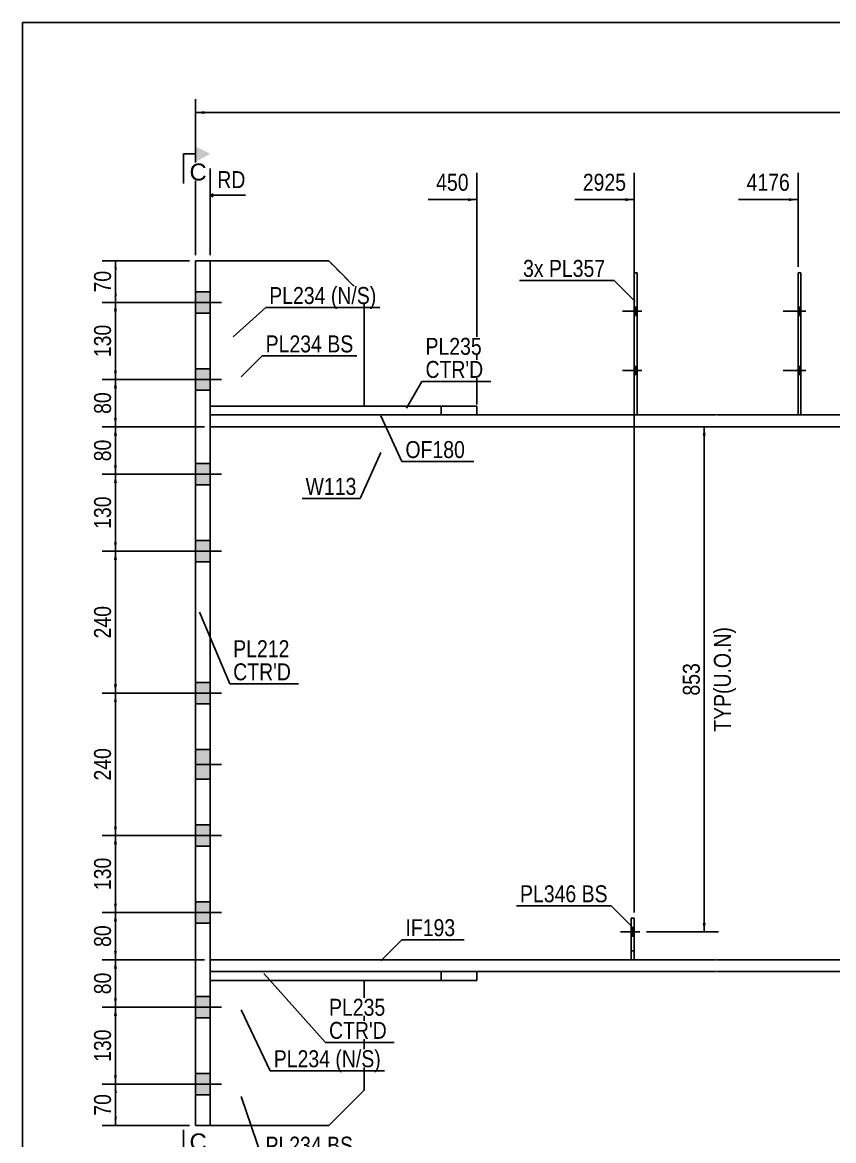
# Model space of a CAD drawing. Header units: millimetres. Extents: x -330 to 82, y -139 to 148.
# Drawn here: x -327.7 to -190.7, y -40.5 to 148.3 of the extents above; entities that cross this region are included whole.
import ezdxf

# ---------------------------------------------------------------- set-up
doc = ezdxf.new("R2010")
doc.units = ezdxf.units.MM
doc.linetypes.add('DXK_LINE_DOT1', pattern=[1.8814, 0.9407, -0.9407])
doc.linetypes.add('DXK_LINE_DOT2', pattern=[3.9198, 1.9599, -1.9599])
doc.styles.add('Arial', font='ARIAL.TTF', dxfattribs={"height": 0.2})
doc.styles.add('Arial Narrow', font='ARIALN.TTF', dxfattribs={"height": 0.2})

# ---------------------------------------------------------------- blocks, each defined once
blk = doc.blocks.new('Unknown-623355071-1210')
at = {"color": 5, "linetype": 'Continuous'}
for p, q in [((82.27, 148.28), (-327.73, 148.28)), ((-327.73, 148.28), (-327.73, -138.72))]:
    blk.add_line(p, q, dxfattribs=at)
blk = doc.blocks.new('Part-623355071-1914 - 1725')
at = {"color": 7, "linetype": 'DXK_LINE_DOT1'}
for p, q in [((-224.9, -10), (-224.9, -3)), ((-224.9, -3), (-224.4, -3)), ((-224.4, -10), (-224.4, -3))]:
    blk.add_line(p, q, dxfattribs=at)
blk = doc.blocks.new('Part-623355071-2007 - 1725')
at = {"color": 7, "linetype": 'DXK_LINE_DOT1'}
for p, q in [((-296, 80), (-296, 82)), ((-296, 82), (-251, 82))]:
    blk.add_line(p, q, dxfattribs=at)
at = {"color": 2, "linetype": 'Continuous'}
for p, q in [((-238.4, 82), (-251, 82)), ((-210.5, 82), (-238.3, 82)), ((-182.85, 82), (-210.4, 82)), ((-238.4, 80), (-296, 80)), ((-210.5, 80), (-238.3, 80)), ((-182.85, 80), (-210.4, 80))]:
    blk.add_line(p, q, dxfattribs=at)
blk = doc.blocks.new('Part-623355071-2029 - 1725')
at = {"color": 2, "linetype": 'Continuous'}
for p, q in [((-296, 108), (-276, 108)), ((-276, 108), (-270, 102)), ((-270, 102), (-270, 83.5)), ((-296, 83.5), (-270, 83.5))]:
    blk.add_line(p, q, dxfattribs=at)
at = {"color": 7, "linetype": 'DXK_LINE_DOT1'}
blk.add_line((-296, 83.5), (-296, 108), dxfattribs=at)
blk = doc.blocks.new('Part-623355071-1958 - 1725')
at = {"color": 2, "linetype": 'Continuous'}
for p, q in [((-296, -10), (-238.4, -10)), ((-238.3, -10), (-210.5, -10)), ((-210.4, -10), (-182.85, -10)), ((-251, -12), (-238.4, -12)), ((-238.3, -12), (-210.5, -12)), ((-210.4, -12), (-182.85, -12))]:
    blk.add_line(p, q, dxfattribs=at)
at = {"color": 7, "linetype": 'DXK_LINE_DOT1'}
for q in [(-296, -10), (-251, -12)]:
    blk.add_line((-296, -12), q, dxfattribs=at)
blk = doc.blocks.new('Part-623355071-1909 - 1725')
at = {"color": 2, "linetype": 'Continuous'}
for p, q in [((-224.9, -10), (-224.9, -3)), ((-224.9, -3), (-224.4, -3)), ((-224.4, -3), (-224.4, -10))]:
    blk.add_line(p, q, dxfattribs=at)
at = {"color": 7, "linetype": 'DXK_LINE_DOT1'}
for p, q in [((-224.9, -8.5), (-224.4, -8.5)), ((-224.4, -10), (-224.9, -10))]:
    blk.add_line(p, q, dxfattribs=at)
blk = doc.blocks.new('Part-623355071-2083 - 1725')
at = {"color": 7, "linetype": 'DXK_LINE_DOT1'}
for p, q in [((-270, -13.5), (-296, -13.5)), ((-270, -32), (-270, -13.5)), ((-276, -38), (-270, -32)), ((-296, -38), (-276, -38))]:
    blk.add_line(p, q, dxfattribs=at)
blk = doc.blocks.new('Bolt-623355071-1778 - 1725')
at = {"linetype": 'Continuous'}
for points in [[(-196.25, 98.8), (-196.25, 100.2), (-196.75, 100.2), (-196.75, 98.8)], [(-196.25, 98.8), (-196.25, 100.2), (-196.75, 100.2), (-196.75, 98.8)], [(-196.25, 88.8), (-196.25, 90.2), (-196.75, 90.2), (-196.75, 88.8)], [(-196.25, 88.8), (-196.25, 90.2), (-196.75, 90.2), (-196.75, 88.8)]]:
    blk.add_hatch(color=3, dxfattribs=at).paths.add_polyline_path(points)
at = {"color": 3, "linetype": 'Continuous'}
for p, q in [((-196.25, 100.2), (-196.75, 100.2)), ((-196.25, 100.2), (-196.75, 100.2)), ((-195.45, 99.5), (-199.25, 99.5)), ((-195.45, 99.5), (-199.25, 99.5)), ((-196.25, 98.8), (-196.75, 98.8)), ((-196.25, 98.8), (-196.75, 98.8)), ((-195.45, 89.5), (-199.25, 89.5)), ((-195.45, 89.5), (-199.25, 89.5)), ((-196.25, 90.2), (-196.75, 90.2)), ((-196.25, 90.2), (-196.75, 90.2)), ((-196.25, 88.8), (-196.75, 88.8)), ((-196.25, 88.8), (-196.75, 88.8))]:
    blk.add_line(p, q, dxfattribs=at)
blk = doc.blocks.new('Bolt-623355071-1779 - 1725')
at = {"linetype": 'Continuous'}
blk.add_hatch(color=3, dxfattribs=at).paths.add_polyline_path([(-224.4, -6), (-224.4, -4.6), (-224.9, -4.6), (-224.9, -6)])
at = {"color": 3, "linetype": 'Continuous'}
for p, q in [((-223.45, -5.3), (-226.75, -5.3)), ((-224.4, -4.6), (-224.9, -4.6)), ((-224.4, -6), (-224.9, -6))]:
    blk.add_line(p, q, dxfattribs=at)
blk = doc.blocks.new('Bolt-623355071-1780 - 1725')
at = {"color": 3, "linetype": 'DXK_LINE_DOT2'}
for p, q in [((-223.45, -5.3), (-226.75, -5.3)), ((-224.4, -4.6), (-224.9, -4.6)), ((-224.4, -6), (-224.9, -6))]:
    blk.add_line(p, q, dxfattribs=at)
blk = doc.blocks.new('Bolt-623355071-1781 - 1725')
at = {"linetype": 'Continuous'}
for points in [[(-223.9, 98.8), (-223.9, 100.2), (-224.4, 100.2), (-224.4, 98.8)], [(-223.9, 98.8), (-223.9, 100.2), (-224.4, 100.2), (-224.4, 98.8)], [(-223.9, 88.8), (-223.9, 90.2), (-224.4, 90.2), (-224.4, 88.8)], [(-223.9, 88.8), (-223.9, 90.2), (-224.4, 90.2), (-224.4, 88.8)]]:
    blk.add_hatch(color=3, dxfattribs=at).paths.add_polyline_path(points)
at = {"color": 3, "linetype": 'Continuous'}
for p, q in [((-223.9, 100.2), (-224.4, 100.2)), ((-223.9, 100.2), (-224.4, 100.2)), ((-223.1, 99.5), (-226.4, 99.5)), ((-223.1, 99.5), (-226.4, 99.5)), ((-223.9, 98.8), (-224.4, 98.8)), ((-223.9, 98.8), (-224.4, 98.8)), ((-223.1, 89.5), (-226.4, 89.5)), ((-223.1, 89.5), (-226.4, 89.5)), ((-223.9, 90.2), (-224.4, 90.2)), ((-223.9, 90.2), (-224.4, 90.2)), ((-223.9, 88.8), (-224.4, 88.8)), ((-223.9, 88.8), (-224.4, 88.8))]:
    blk.add_line(p, q, dxfattribs=at)
blk = doc.blocks.new('Part-623355071-1904 - 1725')
at = {"color": 2, "linetype": 'Continuous'}
for p, q in [((-196.25, 106), (-196.75, 106)), ((-196.75, 106), (-196.75, 82)), ((-196.25, 82), (-196.25, 106))]:
    blk.add_line(p, q, dxfattribs=at)
at = {"color": 7, "linetype": 'DXK_LINE_DOT1'}
blk.add_line((-196.75, 82), (-196.25, 82), dxfattribs=at)
blk = doc.blocks.new('Part-623355071-2051 - 1725')
at = {"color": 7, "linetype": 'DXK_LINE_DOT1'}
for p, q in [((-296, 108), (-276, 108)), ((-276, 108), (-270, 102)), ((-270, 102), (-270, 83.5)), ((-270, 83.5), (-296, 83.5))]:
    blk.add_line(p, q, dxfattribs=at)
blk = doc.blocks.new('Part-623355071-2078 - 1725')
at = {"color": 2, "linetype": 'Continuous'}
for p, q in [((-270, -13.5), (-296, -13.5)), ((-270, -32), (-270, -13.5)), ((-276, -38), (-270, -32)), ((-296, -38), (-276, -38))]:
    blk.add_line(p, q, dxfattribs=at)
at = {"color": 7, "linetype": 'DXK_LINE_DOT1'}
blk.add_line((-296, -13.5), (-296, -38), dxfattribs=at)
blk = doc.blocks.new('Part-623355071-2136 - 1725')
at = {"color": 2, "linetype": 'Continuous'}
for p, q in [((-296, -13.49), (-296, -11.99)), ((-296, -11.99), (-251, -11.99)), ((-257, -13.49), (-257, -11.99)), ((-251, -11.99), (-251, -13.49)), ((-296, -13.49), (-251, -13.49))]:
    blk.add_line(p, q, dxfattribs=at)
blk = doc.blocks.new('Part-623355071-2258 - 1725')
at = {"color": 2, "linetype": 'Continuous'}
for p, q in [((-224.4, 82), (-224.4, 106)), ((-224.4, 106), (-223.9, 106)), ((-223.9, 82), (-223.9, 106))]:
    blk.add_line(p, q, dxfattribs=at)
at = {"color": 7, "linetype": 'DXK_LINE_DOT1'}
blk.add_line((-224.4, 82), (-223.9, 82), dxfattribs=at)
blk = doc.blocks.new('Part-623355071-2263 - 1725')
at = {"color": 2, "linetype": 'Continuous'}
for p, q in [((-296, 81.99), (-296, 83.49)), ((-296, 83.49), (-251, 83.49)), ((-257, 83.49), (-257, 81.99)), ((-251, 81.99), (-251, 83.49)), ((-296, 81.99), (-251, 81.99))]:
    blk.add_line(p, q, dxfattribs=at)
blk = doc.blocks.new('Bolt-623355071-2264 - 1725')
at = {"linetype": 'Continuous'}
for points in [[(-298.5, 102.8), (-298.5, 99.2), (-296, 99.2), (-296, 102.8)], [(-298.5, 102.8), (-298.5, 99.2), (-296, 99.2), (-296, 102.8)], [(-298.5, 102.8), (-298.5, 99.2), (-296, 99.2), (-296, 102.8)], [(-298.5, 102.8), (-298.5, 99.2), (-296, 99.2), (-296, 102.8)], [(-298.5, 89.8), (-298.5, 86.2), (-296, 86.2), (-296, 89.8)], [(-298.5, 89.8), (-298.5, 86.2), (-296, 86.2), (-296, 89.8)], [(-298.5, 89.8), (-298.5, 86.2), (-296, 86.2), (-296, 89.8)], [(-298.5, 89.8), (-298.5, 86.2), (-296, 86.2), (-296, 89.8)], [(-298.5, 73.8), (-298.5, 70.2), (-296, 70.2), (-296, 73.8)], [(-298.5, 73.8), (-298.5, 70.2), (-296, 70.2), (-296, 73.8)], [(-298.5, 73.8), (-298.5, 70.2), (-296, 70.2), (-296, 73.8)], [(-298.5, 73.8), (-298.5, 70.2), (-296, 70.2), (-296, 73.8)], [(-298.5, 60.8), (-298.5, 57.2), (-296, 57.2), (-296, 60.8)], [(-298.5, 60.8), (-298.5, 57.2), (-296, 57.2), (-296, 60.8)], [(-298.5, 60.8), (-298.5, 57.2), (-296, 57.2), (-296, 60.8)], [(-298.5, 60.8), (-298.5, 57.2), (-296, 57.2), (-296, 60.8)], [(-298.5, 36.8), (-298.5, 33.2), (-296, 33.2), (-296, 36.8)], [(-298.5, 36.8), (-298.5, 33.2), (-296, 33.2), (-296, 36.8)], [(-298.5, 36.8), (-298.5, 33.2), (-296, 33.2), (-296, 36.8)], [(-298.5, 36.8), (-298.5, 33.2), (-296, 33.2), (-296, 36.8)], [(-298.5, 12.8), (-298.5, 9.2), (-296, 9.2), (-296, 12.8)], [(-298.5, 12.8), (-298.5, 9.2), (-296, 9.2), (-296, 12.8)], [(-298.5, 12.8), (-298.5, 9.2), (-296, 9.2), (-296, 12.8)], [(-298.5, 12.8), (-298.5, 9.2), (-296, 9.2), (-296, 12.8)], [(-298.5, -0.2), (-298.5, -3.8), (-296, -3.8), (-296, -0.2)], [(-298.5, -0.2), (-298.5, -3.8), (-296, -3.8), (-296, -0.2)], [(-298.5, -0.2), (-298.5, -3.8), (-296, -3.8), (-296, -0.2)], [(-298.5, -0.2), (-298.5, -3.8), (-296, -3.8), (-296, -0.2)], [(-298.5, -16.2), (-298.5, -19.8), (-296, -19.8), (-296, -16.2)], [(-298.5, -16.2), (-298.5, -19.8), (-296, -19.8), (-296, -16.2)], [(-298.5, -16.2), (-298.5, -19.8), (-296, -19.8), (-296, -16.2)], [(-298.5, -16.2), (-298.5, -19.8), (-296, -19.8), (-296, -16.2)], [(-298.5, -29.2), (-298.5, -32.8), (-296, -32.8), (-296, -29.2)], [(-298.5, -29.2), (-298.5, -32.8), (-296, -32.8), (-296, -29.2)], [(-298.5, -29.2), (-298.5, -32.8), (-296, -32.8), (-296, -29.2)], [(-298.5, -29.2), (-298.5, -32.8), (-296, -32.8), (-296, -29.2)]]:
    blk.add_hatch(color=3, dxfattribs=at).paths.add_polyline_path(points)
at = {"color": 3, "linetype": 'Continuous'}
for p, q in [((-296, 102.8), (-298.5, 102.8)), ((-296, 102.8), (-298.5, 102.8)), ((-296, 102.8), (-298.5, 102.8)), ((-296, 102.8), (-298.5, 102.8)), ((-294.1, 101), (-298.5, 101)), ((-294.1, 101), (-298.5, 101)), ((-294.1, 101), (-298.5, 101)), ((-294.1, 101), (-298.5, 101)), ((-296, 99.2), (-298.5, 99.2)), ((-296, 99.2), (-298.5, 99.2)), ((-296, 99.2), (-298.5, 99.2)), ((-296, 99.2), (-298.5, 99.2)), ((-296, 89.8), (-298.5, 89.8)), ((-296, 89.8), (-298.5, 89.8)), ((-296, 89.8), (-298.5, 89.8)), ((-296, 89.8), (-298.5, 89.8)), ((-294.1, 88), (-298.5, 88)), ((-294.1, 88), (-298.5, 88)), ((-294.1, 88), (-298.5, 88)), ((-294.1, 88), (-298.5, 88)), ((-296, 86.2), (-298.5, 86.2)), ((-296, 86.2), (-298.5, 86.2)), ((-296, 86.2), (-298.5, 86.2)), ((-296, 86.2), (-298.5, 86.2)), ((-296, 73.8), (-298.5, 73.8)), ((-296, 73.8), (-298.5, 73.8)), ((-296, 73.8), (-298.5, 73.8)), ((-296, 73.8), (-298.5, 73.8)), ((-294.1, 72), (-298.5, 72)), ((-294.1, 72), (-298.5, 72)), ((-294.1, 72), (-298.5, 72)), ((-294.1, 72), (-298.5, 72)), ((-296, 70.2), (-298.5, 70.2)), ((-296, 70.2), (-298.5, 70.2)), ((-296, 70.2), (-298.5, 70.2)), ((-296, 70.2), (-298.5, 70.2)), ((-296, 60.8), (-298.5, 60.8)), ((-296, 60.8), (-298.5, 60.8)), ((-296, 60.8), (-298.5, 60.8)), ((-296, 60.8), (-298.5, 60.8)), ((-294.1, 59), (-298.5, 59)), ((-294.1, 59), (-298.5, 59)), ((-294.1, 59), (-298.5, 59)), ((-294.1, 59), (-298.5, 59)), ((-296, 57.2), (-298.5, 57.2)), ((-296, 57.2), (-298.5, 57.2)), ((-296, 57.2), (-298.5, 57.2)), ((-296, 57.2), (-298.5, 57.2)), ((-296, 36.8), (-298.5, 36.8)), ((-296, 36.8), (-298.5, 36.8)), ((-296, 36.8), (-298.5, 36.8)), ((-296, 36.8), (-298.5, 36.8)), ((-294.1, 35), (-298.5, 35)), ((-294.1, 35), (-298.5, 35)), ((-294.1, 35), (-298.5, 35)), ((-294.1, 35), (-298.5, 35)), ((-296, 33.2), (-298.5, 33.2)), ((-296, 33.2), (-298.5, 33.2)), ((-296, 33.2), (-298.5, 33.2)), ((-296, 33.2), (-298.5, 33.2)), ((-296, 12.8), (-298.5, 12.8)), ((-296, 12.8), (-298.5, 12.8)), ((-296, 12.8), (-298.5, 12.8)), ((-296, 12.8), (-298.5, 12.8)), ((-294.1, 11), (-298.5, 11)), ((-294.1, 11), (-298.5, 11)), ((-294.1, 11), (-298.5, 11)), ((-294.1, 11), (-298.5, 11)), ((-296, 9.2), (-298.5, 9.2)), ((-296, 9.2), (-298.5, 9.2)), ((-296, 9.2), (-298.5, 9.2)), ((-296, 9.2), (-298.5, 9.2)), ((-296, -0.2), (-298.5, -0.2)), ((-296, -0.2), (-298.5, -0.2)), ((-296, -0.2), (-298.5, -0.2)), ((-296, -0.2), (-298.5, -0.2)), ((-294.1, -2), (-298.5, -2)), ((-294.1, -2), (-298.5, -2)), ((-294.1, -2), (-298.5, -2)), ((-294.1, -2), (-298.5, -2)), ((-296, -3.8), (-298.5, -3.8)), ((-296, -3.8), (-298.5, -3.8)), ((-296, -3.8), (-298.5, -3.8)), ((-296, -3.8), (-298.5, -3.8)), ((-296, -16.2), (-298.5, -16.2)), ((-296, -16.2), (-298.5, -16.2)), ((-296, -16.2), (-298.5, -16.2)), ((-296, -16.2), (-298.5, -16.2)), ((-294.1, -18), (-298.5, -18)), ((-294.1, -18), (-298.5, -18)), ((-294.1, -18), (-298.5, -18)), ((-294.1, -18), (-298.5, -18)), ((-296, -19.8), (-298.5, -19.8)), ((-296, -19.8), (-298.5, -19.8)), ((-296, -19.8), (-298.5, -19.8)), ((-296, -19.8), (-298.5, -19.8)), ((-296, -29.2), (-298.5, -29.2)), ((-296, -29.2), (-298.5, -29.2)), ((-296, -29.2), (-298.5, -29.2)), ((-296, -29.2), (-298.5, -29.2)), ((-294.1, -31), (-298.5, -31)), ((-294.1, -31), (-298.5, -31)), ((-294.1, -31), (-298.5, -31)), ((-294.1, -31), (-298.5, -31)), ((-296, -32.8), (-298.5, -32.8)), ((-296, -32.8), (-298.5, -32.8)), ((-296, -32.8), (-298.5, -32.8)), ((-296, -32.8), (-298.5, -32.8))]:
    blk.add_line(p, q, dxfattribs=at)
blk = doc.blocks.new('Part-623355071-2270 - 1725')
at = {"color": 7, "linetype": 'DXK_LINE_DOT1'}
for p, q in [((-296, 80), (-238.4, 80)), ((-296, -10), (-296, 80)), ((-238.3, 80), (-210.5, 80)), ((-210.4, 80), (-182.85, 80)), ((-238.4, -10), (-296, -10)), ((-224.9, -10), (-238.3, -10)), ((-210.5, -10), (-224.4, -10)), ((-182.85, -10), (-210.4, -10))]:
    blk.add_line(p, q, dxfattribs=at)
blk = doc.blocks.new('Part-623355071-2299 - 1725')
at = {"color": 2, "linetype": 'Continuous'}
for p, q in [((-296, 108), (-298.5, 108)), ((-298.5, 108), (-298.5, -38)), ((-296, -38), (-296, 108)), ((-298.5, -38), (-296, -38))]:
    blk.add_line(p, q, dxfattribs=at)
blk = doc.blocks.new('Bolt-623355071-4721 - 1725')
at = {"linetype": 'Continuous'}
blk.add_hatch(color=3, dxfattribs=at).paths.add_polyline_path([(-298.5, 25.5), (-298.5, 20.5), (-296, 20.5), (-296, 25.5)])
blk.add_hatch(color=3, dxfattribs=at).paths.add_polyline_path([(-298.5, 25.5), (-298.5, 20.5), (-296, 20.5), (-296, 25.5)])
at = {"color": 3, "linetype": 'Continuous'}
for p, q in [((-296, 25.5), (-298.5, 25.5)), ((-296, 25.5), (-298.5, 25.5)), ((-294.1, 23), (-298.5, 23)), ((-294.1, 23), (-298.5, 23)), ((-296, 20.5), (-298.5, 20.5)), ((-296, 20.5), (-298.5, 20.5))]:
    blk.add_line(p, q, dxfattribs=at)
blk = doc.blocks.new('StraightDimension-623355071-2437 - 1725')
at = {"linetype": 'Continuous'}
for points in [[(-312.26, -32.5), (-312.01, -31), (-311.76, -32.5)], [(-311.76, -36.5), (-312.01, -38), (-312.26, -36.5)]]:
    blk.add_hatch(color=7, dxfattribs=at).paths.add_polyline_path(points)
at = {"color": 7, "linetype": 'Continuous'}
for p, q in [((-297, -31), (-314.26, -31)), ((-312.01, -38), (-312.01, -31)), ((-299.5, -38), (-314.26, -38))]:
    blk.add_line(p, q, dxfattribs=at)
at = {"color": 0}
blk.add_wipeout([(-312.16, -32.07), (-316.36, -32.07), (-316.36, -36.93), (-312.16, -36.93)], dxfattribs=at)
at = {"color": 3, "style": 'Arial Narrow'}
blk.add_text('70', height=2.863, rotation=90.0002, dxfattribs=at).set_placement((-312.76, -36.33))
blk = doc.blocks.new('StraightDimension-623355071-5952 - 1725')
at = {"linetype": 'Continuous'}
blk.add_hatch(color=7, dxfattribs=at).paths.add_polyline_path([(-252.5, 118.6), (-251, 118.35), (-252.5, 118.1)])
at = {"color": 7, "linetype": 'Continuous'}
for p, q in [((-251, 83.74), (-251, 122.85)), ((-259.23, 118.35), (-251, 118.35))]:
    blk.add_line(p, q, dxfattribs=at)
at = {"color": 0, "linetype": 'Continuous'}
blk.add_wipeout([(-289.47, 119.7), (-289.47, 123.9), (-295.41, 123.9), (-295.41, 119.7)], dxfattribs=at)
at = {"color": 7, "linetype": 'Continuous'}
for p, q in [((-296, 109), (-296, 123.6)), ((-295.5, 119.35), (-296, 119.1)), ((-295.5, 118.85), (-296, 119.1)), ((-290.07, 119.1), (-296, 119.1))]:
    blk.add_line(p, q, dxfattribs=at)
at = {"color": 3, "linetype": 'Continuous', "style": 'Arial Narrow'}
blk.add_text('RD', height=2.863, dxfattribs=at).set_placement((-294.81, 120.3))
at = {"color": 0}
blk.add_wipeout([(-251.78, 119.25), (-251.78, 123.45), (-258.46, 123.45), (-258.46, 119.25)], dxfattribs=at)
at = {"color": 3, "style": 'Arial Narrow'}
blk.add_text('450', height=2.863, dxfattribs=at).set_placement((-257.86, 119.85))
blk = doc.blocks.new('StraightDimension-623355071-2379 - 1725')
at = {"linetype": 'Continuous'}
for points in [[(-312.26, 33.5), (-312.01, 35), (-311.76, 33.5)], [(-311.76, 12.5), (-312.01, 11), (-312.26, 12.5)]]:
    blk.add_hatch(color=7, dxfattribs=at).paths.add_polyline_path(points)
at = {"color": 7, "linetype": 'Continuous'}
for p, q in [((-297, 35), (-314.26, 35)), ((-312.01, 11), (-312.01, 35)), ((-297, 11), (-314.26, 11))]:
    blk.add_line(p, q, dxfattribs=at)
at = {"color": 0}
blk.add_wipeout([(-312.16, 26.34), (-316.36, 26.34), (-316.36, 19.66), (-312.16, 19.66)], dxfattribs=at)
at = {"color": 3, "style": 'Arial Narrow'}
blk.add_text('240', height=2.863, rotation=90.0002, dxfattribs=at).set_placement((-312.76, 20.26))
blk = doc.blocks.new('StraightDimension-623355071-2316 - 1725')
at = {"linetype": 'Continuous'}
for points in [[(-312.26, 86.49), (-312.01, 87.99), (-311.76, 86.49)], [(-311.76, 81.5), (-312.01, 80), (-312.26, 81.5)]]:
    blk.add_hatch(color=7, dxfattribs=at).paths.add_polyline_path(points)
at = {"color": 7, "linetype": 'Continuous'}
for p, q in [((-297, 87.99), (-314.26, 87.99)), ((-312.01, 80), (-312.01, 87.99)), ((-297, 80), (-314.26, 80))]:
    blk.add_line(p, q, dxfattribs=at)
at = {"color": 0}
blk.add_wipeout([(-312.16, 86.42), (-316.36, 86.42), (-316.36, 81.57), (-312.16, 81.57)], dxfattribs=at)
at = {"color": 3, "style": 'Arial Narrow'}
blk.add_text('80', height=2.863, rotation=90.0002, dxfattribs=at).set_placement((-312.76, 82.17))
blk = doc.blocks.new('StraightDimension-623355071-2326 - 1725')
at = {"linetype": 'Continuous'}
for points in [[(-312.26, 99.5), (-312.01, 101), (-311.76, 99.5)], [(-311.76, 89.49), (-312.01, 87.99), (-312.26, 89.49)]]:
    blk.add_hatch(color=7, dxfattribs=at).paths.add_polyline_path(points)
at = {"color": 7, "linetype": 'Continuous'}
for p, q in [((-297, 101), (-314.26, 101)), ((-312.01, 87.99), (-312.01, 101)), ((-297, 87.99), (-314.26, 87.99))]:
    blk.add_line(p, q, dxfattribs=at)
at = {"color": 0}
blk.add_wipeout([(-312.16, 97.84), (-316.36, 97.84), (-316.36, 91.15), (-312.16, 91.15)], dxfattribs=at)
at = {"color": 3, "style": 'Arial Narrow'}
blk.add_text('130', height=2.863, rotation=90.0002, dxfattribs=at).set_placement((-312.76, 91.75))
blk = doc.blocks.new('StraightDimension-623355071-2344 - 1725')
at = {"linetype": 'Continuous'}
for points in [[(-312.26, 78.5), (-312.01, 80), (-311.76, 78.5)], [(-311.76, 73.5), (-312.01, 72), (-312.26, 73.5)]]:
    blk.add_hatch(color=7, dxfattribs=at).paths.add_polyline_path(points)
at = {"color": 7, "linetype": 'Continuous'}
for p, q in [((-297, 80), (-314.26, 80)), ((-312.01, 72), (-312.01, 80)), ((-297, 72), (-314.26, 72))]:
    blk.add_line(p, q, dxfattribs=at)
at = {"color": 0}
blk.add_wipeout([(-312.16, 78.43), (-316.36, 78.43), (-316.36, 73.57), (-312.16, 73.57)], dxfattribs=at)
at = {"color": 3, "style": 'Arial Narrow'}
blk.add_text('80', height=2.863, rotation=90.0002, dxfattribs=at).set_placement((-312.76, 74.17))
blk = doc.blocks.new('StraightDimension-623355071-2355 - 1725')
at = {"linetype": 'Continuous'}
for points in [[(-312.26, 70.5), (-312.01, 72), (-311.76, 70.5)], [(-311.76, 60.5), (-312.01, 59), (-312.26, 60.5)]]:
    blk.add_hatch(color=7, dxfattribs=at).paths.add_polyline_path(points)
at = {"color": 7, "linetype": 'Continuous'}
for p, q in [((-297, 72), (-314.26, 72)), ((-312.01, 59), (-312.01, 72)), ((-297, 59), (-314.26, 59))]:
    blk.add_line(p, q, dxfattribs=at)
at = {"color": 0}
blk.add_wipeout([(-312.16, 68.84), (-316.36, 68.84), (-316.36, 62.16), (-312.16, 62.16)], dxfattribs=at)
at = {"color": 3, "style": 'Arial Narrow'}
blk.add_text('130', height=2.863, rotation=90.0002, dxfattribs=at).set_placement((-312.76, 62.76))
blk = doc.blocks.new('StraightDimension-623355071-2362 - 1725')
at = {"linetype": 'Continuous'}
for points in [[(-312.26, 57.5), (-312.01, 59), (-311.76, 57.5)], [(-311.76, 36.5), (-312.01, 35), (-312.26, 36.5)]]:
    blk.add_hatch(color=7, dxfattribs=at).paths.add_polyline_path(points)
at = {"color": 7, "linetype": 'Continuous'}
for p, q in [((-297, 59), (-314.26, 59)), ((-312.01, 35), (-312.01, 59)), ((-297, 35), (-314.26, 35))]:
    blk.add_line(p, q, dxfattribs=at)
at = {"color": 0}
blk.add_wipeout([(-312.16, 50.34), (-316.36, 50.34), (-316.36, 43.66), (-312.16, 43.66)], dxfattribs=at)
at = {"color": 3, "style": 'Arial Narrow'}
blk.add_text('240', height=2.863, rotation=90.0002, dxfattribs=at).set_placement((-312.76, 44.26))
blk = doc.blocks.new('StraightDimension-623355071-2605 - 1725')
at = {"linetype": 'Continuous'}
blk.add_hatch(color=7, dxfattribs=at).paths.add_polyline_path([(-297, 132.81), (-298.5, 133.06), (-297, 133.31)])
at = {"color": 7, "linetype": 'Continuous'}
for p, q in [((-298.5, 109), (-298.5, 135.31)), ((-298.5, 133.06), (51.63, 133.06))]:
    blk.add_line(p, q, dxfattribs=at)
blk = doc.blocks.new('StraightDimension-623355071-2396 - 1725')
at = {"linetype": 'Continuous'}
for points in [[(-312.26, 9.5), (-312.01, 11), (-311.76, 9.5)], [(-311.76, -0.5), (-312.01, -2), (-312.26, -0.5)]]:
    blk.add_hatch(color=7, dxfattribs=at).paths.add_polyline_path(points)
at = {"color": 7, "linetype": 'Continuous'}
for p, q in [((-297, 11), (-314.26, 11)), ((-312.01, -2), (-312.01, 11)), ((-297, -2), (-314.26, -2))]:
    blk.add_line(p, q, dxfattribs=at)
at = {"color": 0}
blk.add_wipeout([(-312.16, 7.84), (-316.36, 7.84), (-316.36, 1.16), (-312.16, 1.16)], dxfattribs=at)
at = {"color": 3, "style": 'Arial Narrow'}
blk.add_text('130', height=2.863, rotation=90.0002, dxfattribs=at).set_placement((-312.76, 1.76))
blk = doc.blocks.new('StraightDimension-623355071-2403 - 1725')
at = {"linetype": 'Continuous'}
for points in [[(-312.26, -3.5), (-312.01, -2), (-311.76, -3.5)], [(-311.76, -8.5), (-312.01, -10), (-312.26, -8.5)]]:
    blk.add_hatch(color=7, dxfattribs=at).paths.add_polyline_path(points)
at = {"color": 7, "linetype": 'Continuous'}
for p, q in [((-297, -2), (-314.26, -2)), ((-312.01, -10), (-312.01, -2)), ((-297, -10), (-314.26, -10))]:
    blk.add_line(p, q, dxfattribs=at)
at = {"color": 0}
blk.add_wipeout([(-312.16, -3.57), (-316.36, -3.57), (-316.36, -8.43), (-312.16, -8.43)], dxfattribs=at)
at = {"color": 3, "style": 'Arial Narrow'}
blk.add_text('80', height=2.863, rotation=90.0002, dxfattribs=at).set_placement((-312.76, -7.83))
blk = doc.blocks.new('StraightDimension-623355071-2412 - 1725')
at = {"linetype": 'Continuous'}
for points in [[(-312.26, -11.5), (-312.01, -10), (-311.76, -11.5)], [(-311.76, -16.49), (-312.01, -17.99), (-312.26, -16.49)]]:
    blk.add_hatch(color=7, dxfattribs=at).paths.add_polyline_path(points)
at = {"color": 7, "linetype": 'Continuous'}
for p, q in [((-297, -10), (-314.26, -10)), ((-312.01, -17.99), (-312.01, -10)), ((-297, -17.99), (-314.26, -17.99))]:
    blk.add_line(p, q, dxfattribs=at)
at = {"color": 0}
blk.add_wipeout([(-312.16, -11.57), (-316.36, -11.57), (-316.36, -16.42), (-312.16, -16.42)], dxfattribs=at)
at = {"color": 3, "style": 'Arial Narrow'}
blk.add_text('80', height=2.863, rotation=90.0002, dxfattribs=at).set_placement((-312.76, -15.82))
blk = doc.blocks.new('StraightDimension-623355071-2420 - 1725')
at = {"linetype": 'Continuous'}
for points in [[(-312.26, -19.49), (-312.01, -17.99), (-311.76, -19.49)], [(-311.76, -29.5), (-312.01, -31), (-312.26, -29.5)]]:
    blk.add_hatch(color=7, dxfattribs=at).paths.add_polyline_path(points)
at = {"color": 7, "linetype": 'Continuous'}
for p, q in [((-297, -17.99), (-314.26, -17.99)), ((-312.01, -31), (-312.01, -17.99)), ((-297, -31), (-314.26, -31))]:
    blk.add_line(p, q, dxfattribs=at)
at = {"color": 0}
blk.add_wipeout([(-312.16, -21.15), (-316.36, -21.15), (-316.36, -27.84), (-312.16, -27.84)], dxfattribs=at)
at = {"color": 3, "style": 'Arial Narrow'}
blk.add_text('130', height=2.863, rotation=90.0002, dxfattribs=at).set_placement((-312.76, -27.24))
blk = doc.blocks.new('StraightDimension-623355071-2454 - 1725')
at = {"linetype": 'Continuous'}
for points in [[(-312.26, 106.5), (-312.01, 108), (-311.76, 106.5)], [(-311.76, 102.5), (-312.01, 101), (-312.26, 102.5)]]:
    blk.add_hatch(color=7, dxfattribs=at).paths.add_polyline_path(points)
at = {"color": 7, "linetype": 'Continuous'}
for p, q in [((-299.5, 108), (-314.26, 108)), ((-312.01, 101), (-312.01, 108)), ((-297, 101), (-314.26, 101))]:
    blk.add_line(p, q, dxfattribs=at)
at = {"color": 0}
blk.add_wipeout([(-312.16, 106.93), (-316.36, 106.93), (-316.36, 102.07), (-312.16, 102.07)], dxfattribs=at)
at = {"color": 3, "style": 'Arial Narrow'}
blk.add_text('70', height=2.863, rotation=90.0002, dxfattribs=at).set_placement((-312.76, 102.67))
blk = doc.blocks.new('StraightDimension-623355071-2742 - 1725')
at = {"linetype": 'Continuous'}
for points in [[(-212.84, 78.5), (-212.59, 80), (-212.34, 78.5)], [(-212.34, -3.8), (-212.59, -5.3), (-212.84, -3.8)]]:
    blk.add_hatch(color=7, dxfattribs=at).paths.add_polyline_path(points)
at = {"color": 7, "linetype": 'Continuous'}
for p, q in [((-222.33, 80), (-210.19, 80)), ((-212.59, -5.3), (-212.59, 80)), ((-222.33, -5.3), (-210.19, -5.3))]:
    blk.add_line(p, q, dxfattribs=at)
at = {"color": 0, "linetype": 'Continuous'}
blk.add_wipeout([(-207.49, 46.8), (-211.69, 46.8), (-211.69, 27.9), (-207.49, 27.9)], dxfattribs=at)
at = {"color": 0}
blk.add_wipeout([(-212.74, 40.69), (-216.94, 40.69), (-216.94, 34.01), (-212.74, 34.01)], dxfattribs=at)
at = {"color": 3, "linetype": 'Continuous', "style": 'Arial Narrow'}
blk.add_text('TYP(U.O.N)', height=2.863, rotation=90.0002, dxfattribs=at).set_placement((-208.09, 28.5))
at = {"color": 3, "style": 'Arial Narrow'}
blk.add_text('853', height=2.863, rotation=90.0002, dxfattribs=at).set_placement((-213.34, 34.61))
blk = doc.blocks.new('StraightDimension-623355071-5950 - 1725')
at = {"linetype": 'Continuous'}
blk.add_hatch(color=7, dxfattribs=at).paths.add_polyline_path([(-198.25, 118.6), (-196.75, 118.35), (-198.25, 118.1)])
at = {"color": 7, "linetype": 'Continuous'}
for p, q in [((-196.75, 107), (-196.75, 122.85)), ((-206.81, 118.35), (-196.75, 118.35))]:
    blk.add_line(p, q, dxfattribs=at)
at = {"color": 0}
blk.add_wipeout([(-197.53, 119.25), (-197.53, 123.45), (-206.04, 123.45), (-206.04, 119.25)], dxfattribs=at)
at = {"color": 3, "style": 'Arial Narrow'}
blk.add_text('4176', height=2.863, dxfattribs=at).set_placement((-205.44, 119.85))
blk = doc.blocks.new('StraightDimension-623355071-5951 - 1725')
at = {"linetype": 'Continuous'}
blk.add_hatch(color=7, dxfattribs=at).paths.add_polyline_path([(-225.9, 118.6), (-224.4, 118.35), (-225.9, 118.1)])
at = {"color": 7, "linetype": 'Continuous'}
for p, q in [((-224.4, -2), (-224.4, 122.85)), ((-234.46, 118.35), (-224.4, 118.35))]:
    blk.add_line(p, q, dxfattribs=at)
at = {"color": 0}
blk.add_wipeout([(-225.18, 119.25), (-225.18, 123.45), (-233.69, 123.45), (-233.69, 119.25)], dxfattribs=at)
at = {"color": 3, "style": 'Arial Narrow'}
blk.add_text('2925', height=2.863, dxfattribs=at).set_placement((-233.09, 119.85))
blk = doc.blocks.new('Mark-623355071-1954 - 1725')
at = {"color": 0}
blk.add_wipeout([(-254.63, -6.01), (-254.63, -3.01), (-263.04, -3.01), (-263.04, -6.01)], dxfattribs=at)
blk.add_wipeout([(-254.63, -6.01), (-254.63, -3.01), (-263.04, -3.01), (-263.04, -6.01)], dxfattribs=at)
at = {"color": 7, "linetype": 'Continuous'}
for p, q in [((-267.18, -10.15), (-263.64, -6.61)), ((-263.64, -6.61), (-253.13, -6.61))]:
    blk.add_line(p, q, dxfattribs=at)
at = {"color": 3, "style": 'Arial Narrow'}
blk.add_text('IF193', height=2.863, dxfattribs=at).set_placement((-263.04, -6.01))
blk = doc.blocks.new('Mark-623355071-2132 - 1725')
at = {"color": 0}
blk.add_wipeout([(-266.44, -19.45), (-266.44, -16.45), (-275.94, -16.45), (-275.94, -19.45)], dxfattribs=at)
blk.add_wipeout([(-266.44, -19.45), (-266.44, -16.45), (-275.94, -16.45), (-275.94, -19.45)], dxfattribs=at)
blk.add_wipeout([(-266.19, -23.35), (-266.19, -20.35), (-275.94, -20.35), (-275.94, -23.35)], dxfattribs=at)
blk.add_wipeout([(-266.19, -23.35), (-266.19, -20.35), (-275.94, -20.35), (-275.94, -23.35)], dxfattribs=at)
at = {"color": 7, "linetype": 'Continuous'}
for p, q in [((-286.97, -12.31), (-276.54, -23.95)), ((-276.54, -23.95), (-264.94, -23.95))]:
    blk.add_line(p, q, dxfattribs=at)
at = {"color": 3, "style": 'Arial Narrow'}
blk.add_text('PL235', height=2.863, dxfattribs=at).set_placement((-275.94, -19.45))
at = {"color": 1, "style": 'Arial Narrow'}
blk.add_text("CTR'D", height=2.863, dxfattribs=at).set_placement((-275.94, -23.35))
blk = doc.blocks.new('Mark-623355071-2074 - 1725')
at = {"color": 0}
blk.add_wipeout([(-275.77, -28.14), (-275.77, -25.14), (-285.27, -25.14), (-285.27, -28.14)], dxfattribs=at)
blk.add_wipeout([(-275.77, -28.14), (-275.77, -25.14), (-285.27, -25.14), (-285.27, -28.14)], dxfattribs=at)
at = {"color": 7, "linetype": 'Continuous'}
blk.add_line((-290.77, -18.43), (-285.87, -28.74), dxfattribs=at)
at = {"color": 3, "style": 'Arial Narrow'}
blk.add_text('PL234', height=2.863, dxfattribs=at).set_placement((-285.27, -28.14))
at = {"color": 0}
blk.add_wipeout([(-267.2, -28.14), (-267.2, -25.14), (-274.87, -25.14), (-274.87, -28.14)], dxfattribs=at)
blk.add_wipeout([(-267.2, -28.14), (-267.2, -25.14), (-274.87, -25.14), (-274.87, -28.14)], dxfattribs=at)
at = {"color": 7, "linetype": 'Continuous'}
blk.add_line((-285.87, -28.74), (-266.6, -28.74), dxfattribs=at)
at = {"color": 3, "style": 'Arial Narrow'}
for s, p in [('(N/', (-274.87, -28.14)), ('S)', (-270.49, -28.14))]:
    blk.add_text(s, height=2.863, dxfattribs=at).set_placement(p)
blk = doc.blocks.new('Mark-623355071-2003 - 1725')
at = {"color": 0}
blk.add_wipeout([(-252.99, 74.72), (-252.99, 77.72), (-263.04, 77.72), (-263.04, 74.72)], dxfattribs=at)
blk.add_wipeout([(-252.99, 74.72), (-252.99, 77.72), (-263.04, 77.72), (-263.04, 74.72)], dxfattribs=at)
at = {"color": 7, "linetype": 'Continuous'}
for p, q in [((-267.18, 81.85), (-263.64, 74.12)), ((-263.64, 74.12), (-251.49, 74.12))]:
    blk.add_line(p, q, dxfattribs=at)
at = {"color": 3, "style": 'Arial Narrow'}
blk.add_text('OF180', height=2.863, dxfattribs=at).set_placement((-263.04, 74.72))
blk = doc.blocks.new('Mark-623355071-2025 - 1725')
at = {"color": 0}
blk.add_wipeout([(-276.53, 100.73), (-276.53, 103.73), (-286.04, 103.73), (-286.04, 100.73)], dxfattribs=at)
blk.add_wipeout([(-276.53, 100.73), (-276.53, 103.73), (-286.04, 103.73), (-286.04, 100.73)], dxfattribs=at)
at = {"color": 7, "linetype": 'Continuous'}
blk.add_line((-292.12, 95.18), (-286.64, 100.13), dxfattribs=at)
at = {"color": 3, "style": 'Arial Narrow'}
blk.add_text('PL234', height=2.863, dxfattribs=at).set_placement((-286.04, 100.73))
at = {"color": 0}
blk.add_wipeout([(-267.97, 100.73), (-267.97, 103.73), (-275.63, 103.73), (-275.63, 100.73)], dxfattribs=at)
blk.add_wipeout([(-267.97, 100.73), (-267.97, 103.73), (-275.63, 103.73), (-275.63, 100.73)], dxfattribs=at)
at = {"color": 7, "linetype": 'Continuous'}
blk.add_line((-286.64, 100.13), (-267.37, 100.13), dxfattribs=at)
at = {"color": 3, "style": 'Arial Narrow'}
for s, p in [('(N/', (-275.63, 100.73)), ('S)', (-271.25, 100.73))]:
    blk.add_text(s, height=2.863, dxfattribs=at).set_placement(p)
blk = doc.blocks.new('Mark-623355071-2259 - 1725')
at = {"color": 0}
blk.add_wipeout([(-250.14, 92.15), (-250.14, 95.15), (-259.65, 95.15), (-259.65, 92.15)], dxfattribs=at)
blk.add_wipeout([(-250.14, 92.15), (-250.14, 95.15), (-259.65, 95.15), (-259.65, 92.15)], dxfattribs=at)
blk.add_wipeout([(-249.89, 88.25), (-249.89, 91.25), (-259.65, 91.25), (-259.65, 88.25)], dxfattribs=at)
blk.add_wipeout([(-249.89, 88.25), (-249.89, 91.25), (-259.65, 91.25), (-259.65, 88.25)], dxfattribs=at)
at = {"color": 7, "linetype": 'Continuous'}
for p, q in [((-262.87, 83.16), (-260.25, 87.65)), ((-260.25, 87.65), (-248.64, 87.65))]:
    blk.add_line(p, q, dxfattribs=at)
at = {"color": 3, "style": 'Arial Narrow'}
blk.add_text('PL235', height=2.863, dxfattribs=at).set_placement((-259.65, 92.15))
at = {"color": 1, "style": 'Arial Narrow'}
blk.add_text("CTR'D", height=2.863, dxfattribs=at).set_placement((-259.65, 88.25))
blk = doc.blocks.new('Mark-623355071-2266 - 1725')
at = {"color": 0}
blk.add_wipeout([(-271.31, 68.5), (-271.31, 71.5), (-279.9, 71.5), (-279.9, 68.5)], dxfattribs=at)
blk.add_wipeout([(-271.31, 68.5), (-271.31, 71.5), (-279.9, 71.5), (-279.9, 68.5)], dxfattribs=at)
at = {"color": 7, "linetype": 'Continuous'}
for p in [(-267.18, 75.63), (-280.5, 67.9)]:
    blk.add_line(p, (-270.71, 67.9), dxfattribs=at)
at = {"color": 3, "style": 'Arial Narrow'}
blk.add_text('W113', height=2.863, dxfattribs=at).set_placement((-279.9, 68.5))
blk = doc.blocks.new('Mark-623355071-2295 - 1725')
at = {"color": 0}
blk.add_wipeout([(-282.62, 41.09), (-282.62, 44.09), (-292.12, 44.09), (-292.12, 41.09)], dxfattribs=at)
blk.add_wipeout([(-282.62, 41.09), (-282.62, 44.09), (-292.12, 44.09), (-292.12, 41.09)], dxfattribs=at)
blk.add_wipeout([(-282.37, 37.19), (-282.37, 40.19), (-292.12, 40.19), (-292.12, 37.19)], dxfattribs=at)
blk.add_wipeout([(-282.37, 37.19), (-282.37, 40.19), (-292.12, 40.19), (-292.12, 37.19)], dxfattribs=at)
at = {"color": 7, "linetype": 'Continuous'}
for p, q in [((-297.83, 48.71), (-292.72, 36.59)), ((-292.72, 36.59), (-281.12, 36.59))]:
    blk.add_line(p, q, dxfattribs=at)
at = {"color": 3, "style": 'Arial Narrow'}
blk.add_text('PL212', height=2.863, dxfattribs=at).set_placement((-292.12, 41.09))
at = {"color": 1, "style": 'Arial Narrow'}
blk.add_text("CTR'D", height=2.863, dxfattribs=at).set_placement((-292.12, 37.19))
blk = doc.blocks.new('MarkSet-623355071-2795 - 1725')
at = {"color": 0}
blk.add_wipeout([(-277.13, 92.56), (-277.13, 95.56), (-286.64, 95.56), (-286.64, 92.56)], dxfattribs=at)
blk.add_wipeout([(-277.13, 92.56), (-277.13, 95.56), (-286.64, 95.56), (-286.64, 92.56)], dxfattribs=at)
at = {"color": 7, "linetype": 'Continuous'}
blk.add_line((-290.77, 88.43), (-287.24, 91.96), dxfattribs=at)
at = {"color": 3, "style": 'Arial Narrow'}
blk.add_text('PL234', height=2.863, dxfattribs=at).set_placement((-286.64, 92.56))
at = {"color": 0}
blk.add_wipeout([(-271.85, 92.56), (-271.85, 95.56), (-276.23, 95.56), (-276.23, 92.56)], dxfattribs=at)
blk.add_wipeout([(-271.85, 92.56), (-271.85, 95.56), (-276.23, 95.56), (-276.23, 92.56)], dxfattribs=at)
at = {"color": 7, "linetype": 'Continuous'}
blk.add_line((-287.24, 91.96), (-271.25, 91.96), dxfattribs=at)
at = {"color": 3, "style": 'Arial Narrow'}
blk.add_text('BS', height=2.863, dxfattribs=at).set_placement((-276.23, 92.56))
blk = doc.blocks.new('MarkSet-623355071-2801 - 1725')
at = {"color": 0}
blk.add_wipeout([(-277.17, -42.73), (-277.17, -39.73), (-286.67, -39.73), (-286.67, -42.73)], dxfattribs=at)
blk.add_wipeout([(-277.17, -42.73), (-277.17, -39.73), (-286.67, -39.73), (-286.67, -42.73)], dxfattribs=at)
at = {"color": 7, "linetype": 'Continuous'}
blk.add_line((-290.77, -33.07), (-287.27, -43.33), dxfattribs=at)
at = {"color": 3, "style": 'Arial Narrow'}
blk.add_text('PL234', height=2.863, dxfattribs=at).set_placement((-286.67, -42.73))
at = {"color": 0}
blk.add_wipeout([(-271.88, -42.73), (-271.88, -39.73), (-276.27, -39.73), (-276.27, -42.73)], dxfattribs=at)
blk.add_wipeout([(-271.88, -42.73), (-271.88, -39.73), (-276.27, -39.73), (-276.27, -42.73)], dxfattribs=at)
at = {"color": 7, "linetype": 'Continuous'}
blk.add_line((-287.27, -43.33), (-271.28, -43.33), dxfattribs=at)
at = {"color": 3, "style": 'Arial Narrow'}
blk.add_text('BS', height=2.863, dxfattribs=at).set_placement((-276.27, -42.73))
blk = doc.blocks.new('MarkSet-623355071-2829 - 1725')
at = {"color": 7, "linetype": 'Continuous'}
blk.add_line((-224.27, 101.17), (-227.81, 104.71), dxfattribs=at)
at = {"color": 0}
blk.add_wipeout([(-239.71, 105.31), (-239.71, 108.31), (-243.18, 108.31), (-243.18, 105.31)], dxfattribs=at)
blk.add_wipeout([(-239.71, 105.31), (-239.71, 108.31), (-243.18, 108.31), (-243.18, 105.31)], dxfattribs=at)
blk.add_wipeout([(-229.31, 105.31), (-229.31, 108.31), (-238.81, 108.31), (-238.81, 105.31)], dxfattribs=at)
blk.add_wipeout([(-229.31, 105.31), (-229.31, 108.31), (-238.81, 108.31), (-238.81, 105.31)], dxfattribs=at)
at = {"color": 7, "linetype": 'Continuous'}
blk.add_line((-243.78, 104.71), (-227.81, 104.71), dxfattribs=at)
at = {"color": 3, "style": 'Arial Narrow'}
for s, p in [('3x', (-243.18, 105.31)), ('PL357', (-238.81, 105.31))]:
    blk.add_text(s, height=2.863, dxfattribs=at).set_placement(p)
blk = doc.blocks.new('MarkSet-623355071-2859 - 1725')
at = {"color": 0}
blk.add_wipeout([(-234.19, -0.29), (-234.19, 2.71), (-243.69, 2.71), (-243.69, -0.29)], dxfattribs=at)
blk.add_wipeout([(-234.19, -0.29), (-234.19, 2.71), (-243.69, 2.71), (-243.69, -0.29)], dxfattribs=at)
at = {"color": 3, "style": 'Arial Narrow'}
blk.add_text('PL346', height=2.863, dxfattribs=at).set_placement((-243.69, -0.29))
at = {"color": 0}
blk.add_wipeout([(-228.91, -0.29), (-228.91, 2.71), (-233.29, 2.71), (-233.29, -0.29)], dxfattribs=at)
blk.add_wipeout([(-228.91, -0.29), (-228.91, 2.71), (-233.29, 2.71), (-233.29, -0.29)], dxfattribs=at)
at = {"color": 7, "linetype": 'Continuous'}
for p in [(-244.29, -0.89), (-224.77, -4.43)]:
    blk.add_line(p, (-228.31, -0.89), dxfattribs=at)
at = {"color": 3, "style": 'Arial Narrow'}
blk.add_text('BS', height=2.863, dxfattribs=at).set_placement((-233.29, -0.29))
blk = doc.blocks.new('SectionMark-623355071-4184 - 1725')
at = {"color": 7, "linetype": 'Continuous'}
for p, q in [((-300.5, 126.08), (-300.5, 121.08)), ((-300.5, 126.08), (-298.5, 126.08)), ((-300.5, -43.69), (-300.5, -38.69)), ((-300.5, -43.69), (-298.5, -43.69))]:
    blk.add_line(p, q, dxfattribs=at)
at = {"color": 0, "linetype": 'Continuous'}
for points in [[(-296.61, 121.58), (-296.61, 124.58), (-299.5, 124.58), (-299.5, 121.58)], [(-296.61, -42.19), (-296.61, -39.19), (-299.5, -39.19), (-299.5, -42.19)]]:
    blk.add_wipeout(points, dxfattribs=at)
at = {"linetype": 'Continuous'}
for points in [[(-298.5, 127.33), (-296, 126.08), (-298.5, 124.7)], [(-298.5, -42.44), (-296, -43.69), (-298.5, -45.07)]]:
    blk.add_hatch(color=7, dxfattribs=at).paths.add_polyline_path(points)
at = {"color": 136, "linetype": 'Continuous', "style": 'Arial'}
for p in [(-299.5, 121.58), (-299.5, -42.19)]:
    blk.add_text('C', height=2.87, dxfattribs=at).set_placement(p)

msp = doc.modelspace()

# ---------------------------------------------------------------- block references
for name in ['Unknown-623355071-1210', 'Part-623355071-2299 - 1725', 'Part-623355071-2029 - 1725', 'Part-623355071-2051 - 1725', 'Part-623355071-2258 - 1725', 'Part-623355071-1904 - 1725', 'Bolt-623355071-2264 - 1725', 'Bolt-623355071-1781 - 1725', 'Bolt-623355071-1778 - 1725', 'Part-623355071-2263 - 1725', 'Part-623355071-2007 - 1725', 'Part-623355071-2270 - 1725', 'Bolt-623355071-4721 - 1725', 'Part-623355071-1914 - 1725', 'Part-623355071-1909 - 1725', 'Bolt-623355071-1779 - 1725', 'Bolt-623355071-1780 - 1725', 'Part-623355071-1958 - 1725', 'Part-623355071-2136 - 1725', 'Part-623355071-2083 - 1725', 'Part-623355071-2078 - 1725']:
    msp.add_blockref(name, (0, 0))

# ---------------------------------------------------------------- next in the draw order: block references
for name in ['StraightDimension-623355071-5952 - 1725', 'StraightDimension-623355071-2316 - 1725', 'Mark-623355071-2003 - 1725', 'StraightDimension-623355071-2742 - 1725', 'StraightDimension-623355071-2379 - 1725', 'Mark-623355071-1954 - 1725', 'Mark-623355071-2132 - 1725', 'StraightDimension-623355071-2437 - 1725', 'MarkSet-623355071-2801 - 1725']:
    msp.add_blockref(name, (0, 0))

# ---------------------------------------------------------------- next in the draw order: block references
for name in ['StraightDimension-623355071-2326 - 1725', 'StraightDimension-623355071-2344 - 1725', 'Mark-623355071-2266 - 1725', 'StraightDimension-623355071-2396 - 1725', 'Mark-623355071-2074 - 1725']:
    msp.add_blockref(name, (0, 0))

# ---------------------------------------------------------------- next in the draw order: block references
for name in ['StraightDimension-623355071-2605 - 1725', 'StraightDimension-623355071-2355 - 1725', 'StraightDimension-623355071-2403 - 1725']:
    msp.add_blockref(name, (0, 0))

# ---------------------------------------------------------------- next in the draw order: block references
for name in ['StraightDimension-623355071-5951 - 1725', 'StraightDimension-623355071-5950 - 1725', 'StraightDimension-623355071-2454 - 1725', 'Mark-623355071-2025 - 1725', 'Mark-623355071-2259 - 1725', 'StraightDimension-623355071-2362 - 1725', 'StraightDimension-623355071-2412 - 1725']:
    msp.add_blockref(name, (0, 0))

# ---------------------------------------------------------------- next in the draw order: block references
for name in ['MarkSet-623355071-2829 - 1725', 'MarkSet-623355071-2795 - 1725', 'Mark-623355071-2295 - 1725', 'MarkSet-623355071-2859 - 1725', 'StraightDimension-623355071-2420 - 1725']:
    msp.add_blockref(name, (0, 0))

# ---------------------------------------------------------------- next in the draw order: block references
msp.add_blockref('SectionMark-623355071-4184 - 1725', (0, 0))

doc.saveas('drawing.dxf')
